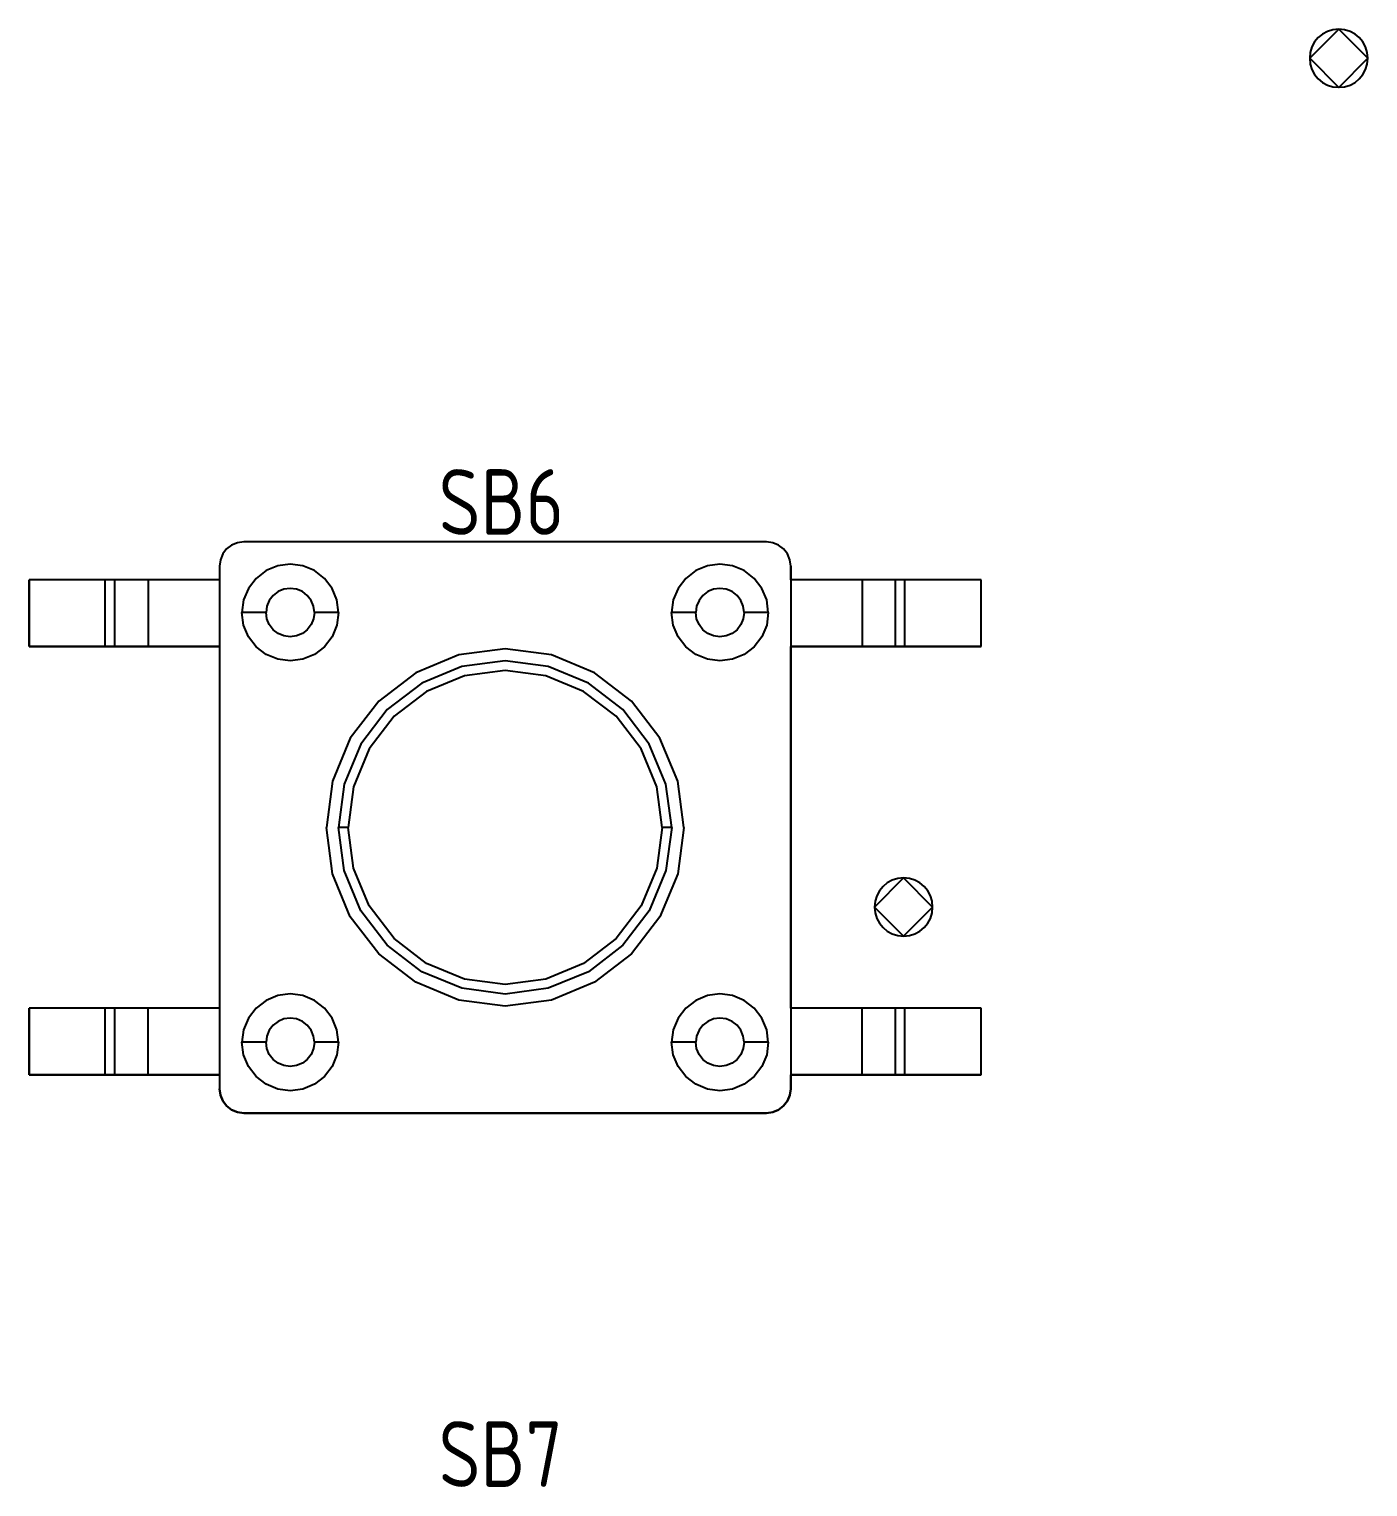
# Model space of a CAD drawing. Header units: inches. Extents: x 0 to 840, y -594 to 0.
# Drawn here: x 205.55 to 233.67, y -293.71 to -263.08 of the extents above; entities that cross this region are included whole.
import ezdxf

# ---------------------------------------------------------------- set-up
doc = ezdxf.new("R2010")
doc.units = ezdxf.units.IN
doc.header["$MEASUREMENT"] = 0
doc.styles.add('GOST type A0', font='', dxfattribs={"oblique": 15, "height": 5})
doc.styles.get('GOST type A0').set_extended_font_data('GOST type A')

msp = doc.modelspace()

# ---------------------------------------------------------------- linework, layer by layer
at = {"color": 18, "true_color": 0x000000}
for p, q in [((233.062, -263.084), (232.451, -263.695)), ((233.673, -263.695), (233.062, -263.084)), ((232.451, -263.695), (233.062, -264.307)), ((233.062, -264.307), (233.673, -263.695)), ((209.694, -274.002), (209.614, -274.108)), ((209.694, -274.002), (209.614, -274.108)), ((209.694, -274.002), (209.614, -274.108)), ((209.694, -274.002), (209.614, -274.108)), ((209.8, -273.922), (209.694, -274.002)), ((209.8, -273.922), (209.694, -274.002)), ((209.8, -273.922), (209.694, -274.002)), ((209.8, -273.922), (209.694, -274.002)), ((209.922, -273.872), (209.8, -273.922)), ((209.922, -273.872), (209.8, -273.922)), ((209.922, -273.872), (209.8, -273.922)), ((209.922, -273.872), (209.8, -273.922)), ((210.054, -273.854), (209.922, -273.872)), ((210.054, -273.854), (209.922, -273.872)), ((210.054, -273.854), (209.922, -273.872)), ((210.054, -273.854), (209.922, -273.872)), ((221.038, -273.854), (210.054, -273.854)), ((221.038, -273.854), (210.054, -273.854)), ((221.038, -273.854), (210.054, -273.854)), ((221.038, -273.854), (210.054, -273.854)), ((221.17, -273.872), (221.038, -273.854)), ((221.17, -273.872), (221.038, -273.854)), ((221.17, -273.872), (221.038, -273.854)), ((221.17, -273.872), (221.038, -273.854)), ((221.292, -273.922), (221.17, -273.872)), ((221.292, -273.922), (221.17, -273.872)), ((221.292, -273.922), (221.17, -273.872)), ((221.292, -273.922), (221.17, -273.872)), ((221.396, -274.002), (221.292, -273.922)), ((221.396, -274.002), (221.292, -273.922)), ((221.396, -274.002), (221.292, -273.922)), ((221.396, -274.002), (221.292, -273.922)), ((221.478, -274.108), (221.396, -274.002)), ((221.478, -274.108), (221.396, -274.002)), ((221.478, -274.108), (221.396, -274.002)), ((221.478, -274.108), (221.396, -274.002)), ((209.564, -274.23), (209.546, -274.362)), ((209.564, -274.23), (209.546, -274.362)), ((209.564, -274.23), (209.546, -274.362)), ((209.564, -274.23), (209.546, -274.362)), ((209.546, -274.362), (209.546, -274.654)), ((209.546, -274.362), (209.546, -285.346)), ((209.546, -274.362), (209.546, -274.654)), ((209.546, -274.362), (209.546, -285.346)), ((209.614, -274.108), (209.564, -274.23)), ((209.614, -274.108), (209.564, -274.23)), ((209.614, -274.108), (209.564, -274.23)), ((209.614, -274.108), (209.564, -274.23)), ((210.768, -274.358), (210.524, -274.46)), ((210.768, -274.358), (210.524, -274.46)), ((211.032, -274.324), (210.768, -274.358)), ((211.032, -274.324), (210.768, -274.358)), ((211.294, -274.358), (211.032, -274.324)), ((211.294, -274.358), (211.032, -274.324)), ((211.54, -274.46), (211.294, -274.358)), ((211.54, -274.46), (211.294, -274.358)), ((219.798, -274.358), (219.552, -274.46)), ((219.798, -274.358), (219.552, -274.46)), ((220.06, -274.324), (219.798, -274.358)), ((220.06, -274.324), (219.798, -274.358)), ((220.322, -274.358), (220.06, -274.324)), ((220.322, -274.358), (220.06, -274.324)), ((220.568, -274.46), (220.322, -274.358)), ((220.568, -274.46), (220.322, -274.358)), ((221.528, -274.23), (221.478, -274.108)), ((221.528, -274.23), (221.478, -274.108)), ((221.528, -274.23), (221.478, -274.108)), ((221.528, -274.23), (221.478, -274.108)), ((221.546, -274.362), (221.528, -274.23)), ((221.546, -274.362), (221.528, -274.23)), ((221.546, -274.362), (221.528, -274.23)), ((221.546, -274.362), (221.528, -274.23)), ((221.546, -274.654), (221.546, -274.362)), ((221.546, -274.362), (221.546, -285.346)), ((221.546, -274.654), (221.546, -274.362)), ((221.546, -274.362), (221.546, -285.346)), ((209.546, -274.654), (205.546, -274.654)), ((205.546, -274.654), (205.546, -276.054)), ((207.146, -274.654), (205.546, -274.654)), ((205.546, -276.054), (205.546, -274.654)), ((209.546, -274.654), (205.546, -274.654)), ((205.546, -274.654), (205.546, -276.054)), ((207.146, -274.654), (205.546, -274.654)), ((205.546, -276.054), (205.546, -274.654)), ((207.198, -274.654), (207.146, -274.654)), ((207.146, -276.054), (207.146, -274.654)), ((207.198, -274.654), (207.146, -274.654)), ((207.146, -276.054), (207.146, -274.654)), ((207.246, -274.654), (207.198, -274.654)), ((207.246, -274.654), (207.198, -274.654)), ((207.288, -274.654), (207.246, -274.654)), ((207.288, -274.654), (207.246, -274.654)), ((207.318, -274.654), (207.288, -274.654)), ((207.318, -274.654), (207.288, -274.654)), ((207.338, -274.654), (207.318, -274.654)), ((207.338, -274.654), (207.318, -274.654)), ((207.346, -274.654), (207.338, -274.654)), ((207.346, -274.654), (207.338, -274.654)), ((207.37, -274.654), (207.346, -274.654)), ((207.346, -276.054), (207.346, -274.654)), ((207.37, -274.654), (207.346, -274.654)), ((207.346, -276.054), (207.346, -274.654)), ((207.44, -274.654), (207.37, -274.654)), ((207.44, -274.654), (207.37, -274.654)), ((207.55, -274.654), (207.44, -274.654)), ((207.55, -274.654), (207.44, -274.654)), ((207.696, -274.654), (207.55, -274.654)), ((207.696, -274.654), (207.55, -274.654)), ((207.864, -274.654), (207.696, -274.654)), ((207.864, -274.654), (207.696, -274.654)), ((208.046, -274.654), (207.864, -274.654)), ((208.046, -274.654), (207.864, -274.654)), ((209.546, -274.654), (208.046, -274.654)), ((208.046, -274.654), (208.046, -276.054)), ((209.546, -274.654), (208.046, -274.654)), ((208.046, -274.654), (208.046, -276.054)), ((210.314, -274.622), (210.152, -274.832)), ((210.314, -274.622), (210.152, -274.832)), ((210.524, -274.46), (210.314, -274.622)), ((210.524, -274.46), (210.314, -274.622)), ((211.75, -274.622), (211.54, -274.46)), ((211.75, -274.622), (211.54, -274.46)), ((211.912, -274.832), (211.75, -274.622)), ((211.912, -274.832), (211.75, -274.622)), ((219.342, -274.622), (219.18, -274.832)), ((219.342, -274.622), (219.18, -274.832)), ((219.552, -274.46), (219.342, -274.622)), ((219.552, -274.46), (219.342, -274.622)), ((220.778, -274.622), (220.568, -274.46)), ((220.778, -274.622), (220.568, -274.46)), ((220.94, -274.832), (220.778, -274.622)), ((220.94, -274.832), (220.778, -274.622)), ((225.546, -274.654), (221.546, -274.654)), ((223.046, -274.654), (221.546, -274.654)), ((225.546, -274.654), (221.546, -274.654)), ((223.046, -274.654), (221.546, -274.654)), ((223.226, -274.654), (223.046, -274.654)), ((223.046, -274.654), (223.046, -276.054)), ((223.226, -274.654), (223.046, -274.654)), ((223.046, -274.654), (223.046, -276.054)), ((223.396, -274.654), (223.226, -274.654)), ((223.396, -274.654), (223.226, -274.654)), ((223.54, -274.654), (223.396, -274.654)), ((223.54, -274.654), (223.396, -274.654)), ((223.652, -274.654), (223.54, -274.654)), ((223.652, -274.654), (223.54, -274.654)), ((223.722, -274.654), (223.652, -274.654)), ((223.722, -274.654), (223.652, -274.654)), ((223.746, -274.654), (223.722, -274.654)), ((223.746, -274.654), (223.722, -274.654)), ((223.746, -276.054), (223.746, -274.654)), ((223.752, -274.654), (223.746, -274.654)), ((223.746, -276.054), (223.746, -274.654)), ((223.752, -274.654), (223.746, -274.654)), ((223.772, -274.654), (223.752, -274.654)), ((223.772, -274.654), (223.752, -274.654)), ((223.804, -274.654), (223.772, -274.654)), ((223.804, -274.654), (223.772, -274.654)), ((223.846, -274.654), (223.804, -274.654)), ((223.846, -274.654), (223.804, -274.654)), ((223.894, -274.654), (223.846, -274.654)), ((223.894, -274.654), (223.846, -274.654)), ((223.946, -274.654), (223.894, -274.654)), ((223.946, -274.654), (223.894, -274.654)), ((225.546, -274.654), (223.946, -274.654)), ((223.946, -276.054), (223.946, -274.654)), ((225.546, -274.654), (223.946, -274.654)), ((223.946, -276.054), (223.946, -274.654)), ((225.546, -276.054), (225.546, -274.654)), ((225.546, -276.054), (225.546, -274.654)), ((225.546, -276.054), (225.546, -274.654)), ((225.546, -276.054), (225.546, -274.654)), ((210.152, -274.832), (210.05, -275.076)), ((210.152, -274.832), (210.05, -275.076)), ((210.672, -274.98), (210.592, -275.086)), ((210.672, -274.98), (210.592, -275.086)), ((210.778, -274.9), (210.672, -274.98)), ((210.778, -274.9), (210.672, -274.98)), ((210.9, -274.85), (210.778, -274.9)), ((210.9, -274.85), (210.778, -274.9)), ((211.032, -274.832), (210.9, -274.85)), ((211.032, -274.832), (210.9, -274.85)), ((211.164, -274.85), (211.032, -274.832)), ((211.164, -274.85), (211.032, -274.832)), ((211.286, -274.9), (211.164, -274.85)), ((211.286, -274.9), (211.164, -274.85)), ((211.39, -274.98), (211.286, -274.9)), ((211.39, -274.98), (211.286, -274.9)), ((211.472, -275.086), (211.39, -274.98)), ((211.472, -275.086), (211.39, -274.98)), ((212.012, -275.076), (211.912, -274.832)), ((212.012, -275.076), (211.912, -274.832)), ((219.18, -274.832), (219.078, -275.076)), ((219.18, -274.832), (219.078, -275.076)), ((219.7, -274.98), (219.62, -275.086)), ((219.7, -274.98), (219.62, -275.086)), ((219.806, -274.9), (219.7, -274.98)), ((219.806, -274.9), (219.7, -274.98)), ((219.928, -274.85), (219.806, -274.9)), ((219.928, -274.85), (219.806, -274.9)), ((220.06, -274.832), (219.928, -274.85)), ((220.06, -274.832), (219.928, -274.85)), ((220.192, -274.85), (220.06, -274.832)), ((220.192, -274.85), (220.06, -274.832)), ((220.314, -274.9), (220.192, -274.85)), ((220.314, -274.9), (220.192, -274.85)), ((220.42, -274.98), (220.314, -274.9)), ((220.42, -274.98), (220.314, -274.9)), ((220.5, -275.086), (220.42, -274.98)), ((220.5, -275.086), (220.42, -274.98)), ((221.042, -275.076), (220.94, -274.832)), ((221.042, -275.076), (220.94, -274.832)), ((210.05, -275.076), (210.016, -275.34)), ((210.05, -275.076), (210.016, -275.34)), ((210.54, -275.208), (210.524, -275.34)), ((210.54, -275.208), (210.524, -275.34)), ((210.592, -275.086), (210.54, -275.208)), ((210.592, -275.086), (210.54, -275.208)), ((211.522, -275.208), (211.472, -275.086)), ((211.522, -275.208), (211.472, -275.086)), ((211.54, -275.34), (211.522, -275.208)), ((211.54, -275.34), (211.522, -275.208)), ((212.048, -275.34), (212.012, -275.076)), ((212.048, -275.34), (212.012, -275.076)), ((219.078, -275.076), (219.044, -275.34)), ((219.078, -275.076), (219.044, -275.34)), ((219.57, -275.208), (219.552, -275.34)), ((219.57, -275.208), (219.552, -275.34)), ((219.62, -275.086), (219.57, -275.208)), ((219.62, -275.086), (219.57, -275.208)), ((220.55, -275.208), (220.5, -275.086)), ((220.55, -275.208), (220.5, -275.086)), ((220.568, -275.34), (220.55, -275.208)), ((220.568, -275.34), (220.55, -275.208)), ((221.076, -275.34), (221.042, -275.076)), ((221.076, -275.34), (221.042, -275.076)), ((210.05, -275.602), (210.016, -275.34)), ((210.032, -275.34), (210.016, -275.34)), ((210.05, -275.602), (210.016, -275.34)), ((210.032, -275.34), (210.016, -275.34)), ((210.084, -275.34), (210.032, -275.34)), ((210.084, -275.34), (210.032, -275.34)), ((210.152, -275.848), (210.05, -275.602)), ((210.152, -275.848), (210.05, -275.602)), ((210.164, -275.34), (210.084, -275.34)), ((210.164, -275.34), (210.084, -275.34)), ((210.27, -275.34), (210.164, -275.34)), ((210.27, -275.34), (210.164, -275.34)), ((210.392, -275.34), (210.27, -275.34)), ((210.392, -275.34), (210.27, -275.34)), ((210.524, -275.34), (210.392, -275.34)), ((210.524, -275.34), (210.392, -275.34)), ((210.54, -275.472), (210.524, -275.34)), ((210.54, -275.472), (210.524, -275.34)), ((210.592, -275.594), (210.54, -275.472)), ((210.592, -275.594), (210.54, -275.472)), ((210.672, -275.7), (210.592, -275.594)), ((210.672, -275.7), (210.592, -275.594)), ((211.472, -275.594), (211.39, -275.7)), ((211.472, -275.594), (211.39, -275.7)), ((211.522, -275.472), (211.472, -275.594)), ((211.522, -275.472), (211.472, -275.594)), ((211.54, -275.34), (211.522, -275.472)), ((211.54, -275.34), (211.522, -275.472)), ((211.672, -275.34), (211.54, -275.34)), ((211.672, -275.34), (211.54, -275.34)), ((211.794, -275.34), (211.672, -275.34)), ((211.794, -275.34), (211.672, -275.34)), ((211.898, -275.34), (211.794, -275.34)), ((211.898, -275.34), (211.794, -275.34)), ((211.98, -275.34), (211.898, -275.34)), ((211.98, -275.34), (211.898, -275.34)), ((212.012, -275.602), (211.912, -275.848)), ((212.012, -275.602), (211.912, -275.848)), ((212.03, -275.34), (211.98, -275.34)), ((212.03, -275.34), (211.98, -275.34)), ((212.048, -275.34), (212.012, -275.602)), ((212.048, -275.34), (212.012, -275.602)), ((212.048, -275.34), (212.03, -275.34)), ((212.048, -275.34), (212.03, -275.34)), ((219.078, -275.602), (219.044, -275.34)), ((219.062, -275.34), (219.044, -275.34)), ((219.078, -275.602), (219.044, -275.34)), ((219.062, -275.34), (219.044, -275.34)), ((219.112, -275.34), (219.062, -275.34)), ((219.112, -275.34), (219.062, -275.34)), ((219.18, -275.848), (219.078, -275.602)), ((219.18, -275.848), (219.078, -275.602)), ((219.192, -275.34), (219.112, -275.34)), ((219.192, -275.34), (219.112, -275.34)), ((219.298, -275.34), (219.192, -275.34)), ((219.298, -275.34), (219.192, -275.34)), ((219.42, -275.34), (219.298, -275.34)), ((219.42, -275.34), (219.298, -275.34)), ((219.552, -275.34), (219.42, -275.34)), ((219.552, -275.34), (219.42, -275.34)), ((219.57, -275.472), (219.552, -275.34)), ((219.57, -275.472), (219.552, -275.34)), ((219.62, -275.594), (219.57, -275.472)), ((219.62, -275.594), (219.57, -275.472)), ((219.7, -275.7), (219.62, -275.594)), ((219.7, -275.7), (219.62, -275.594)), ((220.5, -275.594), (220.42, -275.7)), ((220.5, -275.594), (220.42, -275.7)), ((220.55, -275.472), (220.5, -275.594)), ((220.55, -275.472), (220.5, -275.594)), ((220.568, -275.34), (220.55, -275.472)), ((220.568, -275.34), (220.55, -275.472)), ((220.7, -275.34), (220.568, -275.34)), ((220.7, -275.34), (220.568, -275.34)), ((220.822, -275.34), (220.7, -275.34)), ((220.822, -275.34), (220.7, -275.34)), ((220.928, -275.34), (220.822, -275.34)), ((220.928, -275.34), (220.822, -275.34)), ((221.008, -275.34), (220.928, -275.34)), ((221.008, -275.34), (220.928, -275.34)), ((221.042, -275.602), (220.94, -275.848)), ((221.042, -275.602), (220.94, -275.848)), ((221.058, -275.34), (221.008, -275.34)), ((221.058, -275.34), (221.008, -275.34)), ((221.076, -275.34), (221.042, -275.602)), ((221.076, -275.34), (221.042, -275.602)), ((221.076, -275.34), (221.058, -275.34)), ((221.076, -275.34), (221.058, -275.34)), ((210.314, -276.058), (210.152, -275.848)), ((210.314, -276.058), (210.152, -275.848)), ((210.778, -275.78), (210.672, -275.7)), ((210.778, -275.78), (210.672, -275.7)), ((210.9, -275.83), (210.778, -275.78)), ((210.9, -275.83), (210.778, -275.78)), ((211.032, -275.848), (210.9, -275.83)), ((211.032, -275.848), (210.9, -275.83)), ((211.164, -275.83), (211.032, -275.848)), ((211.164, -275.83), (211.032, -275.848)), ((211.286, -275.78), (211.164, -275.83)), ((211.286, -275.78), (211.164, -275.83)), ((211.39, -275.7), (211.286, -275.78)), ((211.39, -275.7), (211.286, -275.78)), ((211.912, -275.848), (211.75, -276.058)), ((211.912, -275.848), (211.75, -276.058)), ((219.342, -276.058), (219.18, -275.848)), ((219.342, -276.058), (219.18, -275.848)), ((219.806, -275.78), (219.7, -275.7)), ((219.806, -275.78), (219.7, -275.7)), ((219.928, -275.83), (219.806, -275.78)), ((219.928, -275.83), (219.806, -275.78)), ((220.06, -275.848), (219.928, -275.83)), ((220.06, -275.848), (219.928, -275.83)), ((220.192, -275.83), (220.06, -275.848)), ((220.192, -275.83), (220.06, -275.848)), ((220.314, -275.78), (220.192, -275.83)), ((220.314, -275.78), (220.192, -275.83)), ((220.42, -275.7), (220.314, -275.78)), ((220.42, -275.7), (220.314, -275.78)), ((220.94, -275.848), (220.778, -276.058)), ((220.94, -275.848), (220.778, -276.058)), ((205.546, -276.054), (209.546, -276.054)), ((207.146, -276.054), (205.546, -276.054)), ((205.546, -276.054), (209.546, -276.054)), ((207.146, -276.054), (205.546, -276.054)), ((207.198, -276.054), (207.146, -276.054)), ((207.198, -276.054), (207.146, -276.054)), ((207.246, -276.054), (207.198, -276.054)), ((207.246, -276.054), (207.198, -276.054)), ((207.288, -276.054), (207.246, -276.054)), ((207.288, -276.054), (207.246, -276.054)), ((207.318, -276.054), (207.288, -276.054)), ((207.318, -276.054), (207.288, -276.054)), ((207.338, -276.054), (207.318, -276.054)), ((207.338, -276.054), (207.318, -276.054)), ((207.346, -276.054), (207.338, -276.054)), ((207.346, -276.054), (207.338, -276.054)), ((207.37, -276.054), (207.346, -276.054)), ((207.37, -276.054), (207.346, -276.054)), ((207.44, -276.054), (207.37, -276.054)), ((207.44, -276.054), (207.37, -276.054)), ((207.55, -276.054), (207.44, -276.054)), ((207.55, -276.054), (207.44, -276.054)), ((207.696, -276.054), (207.55, -276.054)), ((207.696, -276.054), (207.55, -276.054)), ((207.864, -276.054), (207.696, -276.054)), ((207.864, -276.054), (207.696, -276.054)), ((208.046, -276.054), (207.864, -276.054)), ((208.046, -276.054), (207.864, -276.054)), ((209.546, -276.054), (208.046, -276.054)), ((209.546, -276.054), (208.046, -276.054)), ((209.546, -276.054), (209.546, -283.654)), ((209.546, -276.054), (209.546, -283.654)), ((210.524, -276.22), (210.314, -276.058)), ((210.524, -276.22), (210.314, -276.058)), ((211.75, -276.058), (211.54, -276.22)), ((211.75, -276.058), (211.54, -276.22)), ((215.546, -276.1), (214.574, -276.228)), ((215.546, -276.1), (214.574, -276.228)), ((216.518, -276.228), (215.546, -276.1)), ((216.518, -276.228), (215.546, -276.1)), ((219.552, -276.22), (219.342, -276.058)), ((219.552, -276.22), (219.342, -276.058)), ((220.778, -276.058), (220.568, -276.22)), ((220.778, -276.058), (220.568, -276.22)), ((221.546, -283.654), (221.546, -276.054)), ((221.546, -276.054), (225.546, -276.054)), ((223.046, -276.054), (221.546, -276.054)), ((221.546, -283.654), (221.546, -276.054)), ((221.546, -276.054), (225.546, -276.054)), ((223.046, -276.054), (221.546, -276.054)), ((223.226, -276.054), (223.046, -276.054)), ((223.226, -276.054), (223.046, -276.054)), ((223.396, -276.054), (223.226, -276.054)), ((223.396, -276.054), (223.226, -276.054)), ((223.54, -276.054), (223.396, -276.054)), ((223.54, -276.054), (223.396, -276.054)), ((223.652, -276.054), (223.54, -276.054)), ((223.652, -276.054), (223.54, -276.054)), ((223.722, -276.054), (223.652, -276.054)), ((223.722, -276.054), (223.652, -276.054)), ((223.746, -276.054), (223.722, -276.054)), ((223.746, -276.054), (223.722, -276.054)), ((223.752, -276.054), (223.746, -276.054)), ((223.752, -276.054), (223.746, -276.054)), ((223.772, -276.054), (223.752, -276.054)), ((223.772, -276.054), (223.752, -276.054)), ((223.804, -276.054), (223.772, -276.054)), ((223.804, -276.054), (223.772, -276.054)), ((223.846, -276.054), (223.804, -276.054)), ((223.846, -276.054), (223.804, -276.054)), ((223.894, -276.054), (223.846, -276.054)), ((223.894, -276.054), (223.846, -276.054)), ((223.946, -276.054), (223.894, -276.054)), ((223.946, -276.054), (223.894, -276.054)), ((225.546, -276.054), (223.946, -276.054)), ((225.546, -276.054), (223.946, -276.054)), ((210.768, -276.322), (210.524, -276.22)), ((210.768, -276.322), (210.524, -276.22)), ((211.032, -276.356), (210.768, -276.322)), ((211.032, -276.356), (210.768, -276.322)), ((211.294, -276.322), (211.032, -276.356)), ((211.294, -276.322), (211.032, -276.356)), ((211.54, -276.22), (211.294, -276.322)), ((211.54, -276.22), (211.294, -276.322)), ((214.574, -276.228), (213.668, -276.604)), ((214.574, -276.228), (213.668, -276.604)), ((214.64, -276.474), (213.796, -276.822)), ((214.64, -276.474), (213.796, -276.822)), ((215.546, -276.354), (214.64, -276.474)), ((215.546, -276.354), (214.64, -276.474)), ((216.452, -276.474), (215.546, -276.354)), ((216.452, -276.474), (215.546, -276.354)), ((217.296, -276.822), (216.452, -276.474)), ((217.296, -276.822), (216.452, -276.474)), ((217.422, -276.604), (216.518, -276.228)), ((217.422, -276.604), (216.518, -276.228)), ((219.798, -276.322), (219.552, -276.22)), ((219.798, -276.322), (219.552, -276.22)), ((220.06, -276.356), (219.798, -276.322)), ((220.06, -276.356), (219.798, -276.322)), ((220.322, -276.322), (220.06, -276.356)), ((220.322, -276.322), (220.06, -276.356)), ((220.568, -276.22), (220.322, -276.322)), ((220.568, -276.22), (220.322, -276.322)), ((213.668, -276.604), (212.892, -277.2)), ((213.668, -276.604), (212.892, -277.2)), ((213.796, -276.822), (213.07, -277.38)), ((213.796, -276.822), (213.07, -277.38)), ((214.692, -276.666), (213.896, -276.996)), ((214.692, -276.666), (213.896, -276.996)), ((215.546, -276.554), (214.692, -276.666)), ((215.546, -276.554), (214.692, -276.666)), ((216.4, -276.666), (215.546, -276.554)), ((216.4, -276.666), (215.546, -276.554)), ((217.196, -276.996), (216.4, -276.666)), ((217.196, -276.996), (216.4, -276.666)), ((218.02, -277.38), (217.296, -276.822)), ((218.02, -277.38), (217.296, -276.822)), ((218.2, -277.2), (217.422, -276.604)), ((218.2, -277.2), (217.422, -276.604)), ((213.896, -276.996), (213.212, -277.52)), ((213.896, -276.996), (213.212, -277.52)), ((217.88, -277.52), (217.196, -276.996)), ((217.88, -277.52), (217.196, -276.996)), ((212.892, -277.2), (212.294, -277.978)), ((212.892, -277.2), (212.294, -277.978)), ((213.07, -277.38), (212.514, -278.104)), ((213.07, -277.38), (212.514, -278.104)), ((218.576, -278.104), (218.02, -277.38)), ((218.576, -278.104), (218.02, -277.38)), ((218.796, -277.978), (218.2, -277.2)), ((218.796, -277.978), (218.2, -277.2)), ((213.212, -277.52), (212.688, -278.204)), ((213.212, -277.52), (212.688, -278.204)), ((218.404, -278.204), (217.88, -277.52)), ((218.404, -278.204), (217.88, -277.52)), ((212.294, -277.978), (211.92, -278.882)), ((212.294, -277.978), (211.92, -278.882)), ((219.172, -278.882), (218.796, -277.978)), ((219.172, -278.882), (218.796, -277.978)), ((212.514, -278.104), (212.166, -278.948)), ((212.514, -278.104), (212.166, -278.948)), ((212.688, -278.204), (212.358, -279)), ((212.688, -278.204), (212.358, -279)), ((218.734, -279), (218.404, -278.204)), ((218.734, -279), (218.404, -278.204)), ((218.926, -278.948), (218.576, -278.104)), ((218.926, -278.948), (218.576, -278.104)), ((211.92, -278.882), (211.792, -279.854)), ((211.92, -278.882), (211.792, -279.854)), ((212.166, -278.948), (212.046, -279.854)), ((212.166, -278.948), (212.046, -279.854)), ((219.046, -279.854), (218.926, -278.948)), ((219.046, -279.854), (218.926, -278.948)), ((219.3, -279.854), (219.172, -278.882)), ((219.3, -279.854), (219.172, -278.882)), ((212.358, -279), (212.246, -279.854)), ((212.358, -279), (212.246, -279.854)), ((218.846, -279.854), (218.734, -279)), ((218.846, -279.854), (218.734, -279)), ((211.92, -280.826), (211.792, -279.854)), ((211.92, -280.826), (211.792, -279.854)), ((212.166, -280.76), (212.046, -279.854)), ((212.052, -279.854), (212.046, -279.854)), ((212.166, -280.76), (212.046, -279.854)), ((212.052, -279.854), (212.046, -279.854)), ((212.072, -279.854), (212.052, -279.854)), ((212.072, -279.854), (212.052, -279.854)), ((212.104, -279.854), (212.072, -279.854)), ((212.104, -279.854), (212.072, -279.854)), ((212.146, -279.854), (212.104, -279.854)), ((212.146, -279.854), (212.104, -279.854)), ((212.194, -279.854), (212.146, -279.854)), ((212.194, -279.854), (212.146, -279.854)), ((212.246, -279.854), (212.194, -279.854)), ((212.246, -279.854), (212.194, -279.854)), ((212.358, -280.708), (212.246, -279.854)), ((212.358, -280.708), (212.246, -279.854)), ((218.846, -279.854), (218.734, -280.708)), ((218.846, -279.854), (218.734, -280.708)), ((218.898, -279.854), (218.846, -279.854)), ((218.898, -279.854), (218.846, -279.854)), ((218.946, -279.854), (218.898, -279.854)), ((218.946, -279.854), (218.898, -279.854)), ((219.046, -279.854), (218.926, -280.76)), ((219.046, -279.854), (218.926, -280.76)), ((218.988, -279.854), (218.946, -279.854)), ((218.988, -279.854), (218.946, -279.854)), ((219.018, -279.854), (218.988, -279.854)), ((219.018, -279.854), (218.988, -279.854)), ((219.038, -279.854), (219.018, -279.854)), ((219.038, -279.854), (219.018, -279.854)), ((219.046, -279.854), (219.038, -279.854)), ((219.046, -279.854), (219.038, -279.854)), ((219.3, -279.854), (219.172, -280.826)), ((219.3, -279.854), (219.172, -280.826)), ((212.514, -281.604), (212.166, -280.76)), ((212.514, -281.604), (212.166, -280.76)), ((212.688, -281.504), (212.358, -280.708)), ((212.688, -281.504), (212.358, -280.708)), ((218.734, -280.708), (218.404, -281.504)), ((218.734, -280.708), (218.404, -281.504)), ((218.926, -280.76), (218.576, -281.604)), ((218.926, -280.76), (218.576, -281.604)), ((212.294, -281.732), (211.92, -280.826)), ((212.294, -281.732), (211.92, -280.826)), ((219.172, -280.826), (218.796, -281.732)), ((219.172, -280.826), (218.796, -281.732)), ((223.918, -280.915), (223.307, -281.526)), ((224.529, -281.526), (223.918, -280.915)), ((213.07, -282.328), (212.514, -281.604)), ((213.07, -282.328), (212.514, -281.604)), ((213.212, -282.188), (212.688, -281.504)), ((213.212, -282.188), (212.688, -281.504)), ((218.404, -281.504), (217.88, -282.188)), ((218.404, -281.504), (217.88, -282.188)), ((218.576, -281.604), (218.02, -282.328)), ((218.576, -281.604), (218.02, -282.328)), ((223.307, -281.526), (223.918, -282.137)), ((223.918, -282.137), (224.529, -281.526)), ((212.892, -282.508), (212.294, -281.732)), ((212.892, -282.508), (212.294, -281.732)), ((218.796, -281.732), (218.2, -282.508)), ((218.796, -281.732), (218.2, -282.508)), ((213.796, -282.886), (213.07, -282.328)), ((213.796, -282.886), (213.07, -282.328)), ((213.896, -282.712), (213.212, -282.188)), ((213.896, -282.712), (213.212, -282.188)), ((217.88, -282.188), (217.196, -282.712)), ((217.88, -282.188), (217.196, -282.712)), ((218.02, -282.328), (217.296, -282.886)), ((218.02, -282.328), (217.296, -282.886)), ((213.668, -283.106), (212.892, -282.508)), ((213.668, -283.106), (212.892, -282.508)), ((218.2, -282.508), (217.422, -283.106)), ((218.2, -282.508), (217.422, -283.106)), ((214.64, -283.234), (213.796, -282.886)), ((214.64, -283.234), (213.796, -282.886)), ((214.692, -283.042), (213.896, -282.712)), ((214.692, -283.042), (213.896, -282.712)), ((217.196, -282.712), (216.4, -283.042)), ((217.196, -282.712), (216.4, -283.042)), ((217.296, -282.886), (216.452, -283.234)), ((217.296, -282.886), (216.452, -283.234)), ((214.574, -283.48), (213.668, -283.106)), ((214.574, -283.48), (213.668, -283.106)), ((215.546, -283.354), (214.64, -283.234)), ((215.546, -283.354), (214.64, -283.234)), ((215.546, -283.154), (214.692, -283.042)), ((215.546, -283.154), (214.692, -283.042)), ((216.4, -283.042), (215.546, -283.154)), ((216.4, -283.042), (215.546, -283.154)), ((216.452, -283.234), (215.546, -283.354)), ((216.452, -283.234), (215.546, -283.354)), ((217.422, -283.106), (216.518, -283.48)), ((217.422, -283.106), (216.518, -283.48)), ((210.524, -283.488), (210.314, -283.65)), ((210.524, -283.488), (210.314, -283.65)), ((210.768, -283.386), (210.524, -283.488)), ((210.768, -283.386), (210.524, -283.488)), ((211.032, -283.352), (210.768, -283.386)), ((211.032, -283.352), (210.768, -283.386)), ((211.294, -283.386), (211.032, -283.352)), ((211.294, -283.386), (211.032, -283.352)), ((211.54, -283.488), (211.294, -283.386)), ((211.54, -283.488), (211.294, -283.386)), ((211.75, -283.65), (211.54, -283.488)), ((211.75, -283.65), (211.54, -283.488)), ((215.546, -283.608), (214.574, -283.48)), ((215.546, -283.608), (214.574, -283.48)), ((216.518, -283.48), (215.546, -283.608)), ((216.518, -283.48), (215.546, -283.608)), ((219.552, -283.488), (219.342, -283.65)), ((219.552, -283.488), (219.342, -283.65)), ((219.798, -283.386), (219.552, -283.488)), ((219.798, -283.386), (219.552, -283.488)), ((220.06, -283.352), (219.798, -283.386)), ((220.06, -283.352), (219.798, -283.386)), ((220.322, -283.386), (220.06, -283.352)), ((220.322, -283.386), (220.06, -283.352)), ((220.568, -283.488), (220.322, -283.386)), ((220.568, -283.488), (220.322, -283.386)), ((220.778, -283.65), (220.568, -283.488)), ((220.778, -283.65), (220.568, -283.488)), ((209.546, -283.654), (205.546, -283.654)), ((205.546, -283.654), (205.546, -285.054)), ((207.146, -283.654), (205.546, -283.654)), ((205.546, -285.054), (205.546, -283.654)), ((209.546, -283.654), (205.546, -283.654)), ((205.546, -283.654), (205.546, -285.054)), ((207.146, -283.654), (205.546, -283.654)), ((205.546, -285.054), (205.546, -283.654)), ((207.198, -283.654), (207.146, -283.654)), ((207.146, -285.054), (207.146, -283.654)), ((207.198, -283.654), (207.146, -283.654)), ((207.146, -285.054), (207.146, -283.654)), ((207.246, -283.654), (207.198, -283.654)), ((207.246, -283.654), (207.198, -283.654)), ((207.288, -283.654), (207.246, -283.654)), ((207.288, -283.654), (207.246, -283.654)), ((207.318, -283.654), (207.288, -283.654)), ((207.318, -283.654), (207.288, -283.654)), ((207.338, -283.654), (207.318, -283.654)), ((207.338, -283.654), (207.318, -283.654)), ((207.346, -283.654), (207.338, -283.654)), ((207.346, -283.654), (207.338, -283.654)), ((207.37, -283.654), (207.346, -283.654)), ((207.346, -285.054), (207.346, -283.654)), ((207.37, -283.654), (207.346, -283.654)), ((207.346, -285.054), (207.346, -283.654)), ((207.44, -283.654), (207.37, -283.654)), ((207.44, -283.654), (207.37, -283.654)), ((207.55, -283.654), (207.44, -283.654)), ((207.55, -283.654), (207.44, -283.654)), ((207.696, -283.654), (207.55, -283.654)), ((207.696, -283.654), (207.55, -283.654)), ((207.864, -283.654), (207.696, -283.654)), ((207.864, -283.654), (207.696, -283.654)), ((208.046, -283.654), (207.864, -283.654)), ((208.046, -283.654), (207.864, -283.654)), ((209.546, -283.654), (208.046, -283.654)), ((208.046, -285.054), (208.046, -283.654)), ((209.546, -283.654), (208.046, -283.654)), ((208.046, -285.054), (208.046, -283.654)), ((210.152, -283.86), (210.05, -284.106)), ((210.152, -283.86), (210.05, -284.106)), ((210.314, -283.65), (210.152, -283.86)), ((210.314, -283.65), (210.152, -283.86)), ((211.032, -283.86), (210.9, -283.878)), ((211.032, -283.86), (210.9, -283.878)), ((211.164, -283.878), (211.032, -283.86)), ((211.164, -283.878), (211.032, -283.86)), ((211.912, -283.86), (211.75, -283.65)), ((211.912, -283.86), (211.75, -283.65)), ((212.012, -284.106), (211.912, -283.86)), ((212.012, -284.106), (211.912, -283.86)), ((219.18, -283.86), (219.078, -284.106)), ((219.18, -283.86), (219.078, -284.106)), ((219.342, -283.65), (219.18, -283.86)), ((219.342, -283.65), (219.18, -283.86)), ((220.06, -283.86), (219.928, -283.878)), ((220.06, -283.86), (219.928, -283.878)), ((220.192, -283.878), (220.06, -283.86)), ((220.192, -283.878), (220.06, -283.86)), ((220.94, -283.86), (220.778, -283.65)), ((220.94, -283.86), (220.778, -283.65)), ((221.042, -284.106), (220.94, -283.86)), ((221.042, -284.106), (220.94, -283.86)), ((225.546, -283.654), (221.546, -283.654)), ((223.046, -283.654), (221.546, -283.654)), ((225.546, -283.654), (221.546, -283.654)), ((223.046, -283.654), (221.546, -283.654)), ((223.226, -283.654), (223.046, -283.654)), ((223.046, -285.054), (223.046, -283.654)), ((223.226, -283.654), (223.046, -283.654)), ((223.046, -285.054), (223.046, -283.654)), ((223.396, -283.654), (223.226, -283.654)), ((223.396, -283.654), (223.226, -283.654)), ((223.54, -283.654), (223.396, -283.654)), ((223.54, -283.654), (223.396, -283.654)), ((223.652, -283.654), (223.54, -283.654)), ((223.652, -283.654), (223.54, -283.654)), ((223.722, -283.654), (223.652, -283.654)), ((223.722, -283.654), (223.652, -283.654)), ((223.746, -283.654), (223.722, -283.654)), ((223.746, -283.654), (223.722, -283.654)), ((223.746, -285.054), (223.746, -283.654)), ((223.752, -283.654), (223.746, -283.654)), ((223.746, -285.054), (223.746, -283.654)), ((223.752, -283.654), (223.746, -283.654)), ((223.772, -283.654), (223.752, -283.654)), ((223.772, -283.654), (223.752, -283.654)), ((223.804, -283.654), (223.772, -283.654)), ((223.804, -283.654), (223.772, -283.654)), ((223.846, -283.654), (223.804, -283.654)), ((223.846, -283.654), (223.804, -283.654)), ((223.894, -283.654), (223.846, -283.654)), ((223.894, -283.654), (223.846, -283.654)), ((223.946, -283.654), (223.894, -283.654)), ((223.946, -283.654), (223.894, -283.654)), ((225.546, -283.654), (223.946, -283.654)), ((223.946, -285.054), (223.946, -283.654)), ((225.546, -283.654), (223.946, -283.654)), ((223.946, -285.054), (223.946, -283.654)), ((225.546, -285.054), (225.546, -283.654)), ((225.546, -285.054), (225.546, -283.654)), ((225.546, -285.054), (225.546, -283.654)), ((225.546, -285.054), (225.546, -283.654)), ((210.05, -284.106), (210.016, -284.368)), ((210.05, -284.106), (210.016, -284.368)), ((210.592, -284.114), (210.54, -284.236)), ((210.592, -284.114), (210.54, -284.236)), ((210.672, -284.01), (210.592, -284.114)), ((210.672, -284.01), (210.592, -284.114)), ((210.778, -283.928), (210.672, -284.01)), ((210.778, -283.928), (210.672, -284.01)), ((210.9, -283.878), (210.778, -283.928)), ((210.9, -283.878), (210.778, -283.928)), ((211.286, -283.928), (211.164, -283.878)), ((211.286, -283.928), (211.164, -283.878)), ((211.39, -284.01), (211.286, -283.928)), ((211.39, -284.01), (211.286, -283.928)), ((211.472, -284.114), (211.39, -284.01)), ((211.472, -284.114), (211.39, -284.01)), ((211.522, -284.236), (211.472, -284.114)), ((211.522, -284.236), (211.472, -284.114)), ((212.048, -284.368), (212.012, -284.106)), ((212.048, -284.368), (212.012, -284.106)), ((219.078, -284.106), (219.044, -284.368)), ((219.078, -284.106), (219.044, -284.368)), ((219.62, -284.114), (219.57, -284.236)), ((219.62, -284.114), (219.57, -284.236)), ((219.7, -284.01), (219.62, -284.114)), ((219.7, -284.01), (219.62, -284.114)), ((219.806, -283.928), (219.7, -284.01)), ((219.806, -283.928), (219.7, -284.01)), ((219.928, -283.878), (219.806, -283.928)), ((219.928, -283.878), (219.806, -283.928)), ((220.314, -283.928), (220.192, -283.878)), ((220.314, -283.928), (220.192, -283.878)), ((220.42, -284.01), (220.314, -283.928)), ((220.42, -284.01), (220.314, -283.928)), ((220.5, -284.114), (220.42, -284.01)), ((220.5, -284.114), (220.42, -284.01)), ((220.55, -284.236), (220.5, -284.114)), ((220.55, -284.236), (220.5, -284.114)), ((221.076, -284.368), (221.042, -284.106)), ((221.076, -284.368), (221.042, -284.106)), ((210.05, -284.632), (210.016, -284.368)), ((210.032, -284.368), (210.016, -284.368)), ((210.05, -284.632), (210.016, -284.368)), ((210.032, -284.368), (210.016, -284.368)), ((210.084, -284.368), (210.032, -284.368)), ((210.084, -284.368), (210.032, -284.368)), ((210.164, -284.368), (210.084, -284.368)), ((210.164, -284.368), (210.084, -284.368)), ((210.27, -284.368), (210.164, -284.368)), ((210.27, -284.368), (210.164, -284.368)), ((210.392, -284.368), (210.27, -284.368)), ((210.392, -284.368), (210.27, -284.368)), ((210.524, -284.368), (210.392, -284.368)), ((210.524, -284.368), (210.392, -284.368)), ((210.54, -284.236), (210.524, -284.368)), ((210.54, -284.236), (210.524, -284.368)), ((210.54, -284.5), (210.524, -284.368)), ((210.54, -284.5), (210.524, -284.368)), ((211.54, -284.368), (211.522, -284.236)), ((211.54, -284.368), (211.522, -284.236)), ((211.54, -284.368), (211.522, -284.5)), ((211.54, -284.368), (211.522, -284.5)), ((211.672, -284.368), (211.54, -284.368)), ((211.672, -284.368), (211.54, -284.368)), ((211.794, -284.368), (211.672, -284.368)), ((211.794, -284.368), (211.672, -284.368)), ((211.898, -284.368), (211.794, -284.368)), ((211.898, -284.368), (211.794, -284.368)), ((211.98, -284.368), (211.898, -284.368)), ((211.98, -284.368), (211.898, -284.368)), ((212.03, -284.368), (211.98, -284.368)), ((212.03, -284.368), (211.98, -284.368)), ((212.048, -284.368), (212.012, -284.632)), ((212.048, -284.368), (212.012, -284.632)), ((212.048, -284.368), (212.03, -284.368)), ((212.048, -284.368), (212.03, -284.368)), ((219.078, -284.632), (219.044, -284.368)), ((219.062, -284.368), (219.044, -284.368)), ((219.078, -284.632), (219.044, -284.368)), ((219.062, -284.368), (219.044, -284.368)), ((219.112, -284.368), (219.062, -284.368)), ((219.112, -284.368), (219.062, -284.368)), ((219.192, -284.368), (219.112, -284.368)), ((219.192, -284.368), (219.112, -284.368)), ((219.298, -284.368), (219.192, -284.368)), ((219.298, -284.368), (219.192, -284.368)), ((219.42, -284.368), (219.298, -284.368)), ((219.42, -284.368), (219.298, -284.368)), ((219.552, -284.368), (219.42, -284.368)), ((219.552, -284.368), (219.42, -284.368)), ((219.57, -284.236), (219.552, -284.368)), ((219.57, -284.236), (219.552, -284.368)), ((219.57, -284.5), (219.552, -284.368)), ((219.57, -284.5), (219.552, -284.368)), ((220.568, -284.368), (220.55, -284.236)), ((220.568, -284.368), (220.55, -284.236)), ((220.568, -284.368), (220.55, -284.5)), ((220.568, -284.368), (220.55, -284.5)), ((220.7, -284.368), (220.568, -284.368)), ((220.7, -284.368), (220.568, -284.368)), ((220.822, -284.368), (220.7, -284.368)), ((220.822, -284.368), (220.7, -284.368)), ((220.928, -284.368), (220.822, -284.368)), ((220.928, -284.368), (220.822, -284.368)), ((221.008, -284.368), (220.928, -284.368)), ((221.008, -284.368), (220.928, -284.368)), ((221.058, -284.368), (221.008, -284.368)), ((221.058, -284.368), (221.008, -284.368)), ((221.076, -284.368), (221.042, -284.632)), ((221.076, -284.368), (221.042, -284.632)), ((221.076, -284.368), (221.058, -284.368)), ((221.076, -284.368), (221.058, -284.368)), ((210.152, -284.876), (210.05, -284.632)), ((210.152, -284.876), (210.05, -284.632)), ((210.592, -284.622), (210.54, -284.5)), ((210.592, -284.622), (210.54, -284.5)), ((210.672, -284.728), (210.592, -284.622)), ((210.672, -284.728), (210.592, -284.622)), ((210.778, -284.808), (210.672, -284.728)), ((210.778, -284.808), (210.672, -284.728)), ((211.39, -284.728), (211.286, -284.808)), ((211.39, -284.728), (211.286, -284.808)), ((211.472, -284.622), (211.39, -284.728)), ((211.472, -284.622), (211.39, -284.728)), ((211.522, -284.5), (211.472, -284.622)), ((211.522, -284.5), (211.472, -284.622)), ((212.012, -284.632), (211.912, -284.876)), ((212.012, -284.632), (211.912, -284.876)), ((219.18, -284.876), (219.078, -284.632)), ((219.18, -284.876), (219.078, -284.632)), ((219.62, -284.622), (219.57, -284.5)), ((219.62, -284.622), (219.57, -284.5)), ((219.7, -284.728), (219.62, -284.622)), ((219.7, -284.728), (219.62, -284.622)), ((219.806, -284.808), (219.7, -284.728)), ((219.806, -284.808), (219.7, -284.728)), ((220.42, -284.728), (220.314, -284.808)), ((220.42, -284.728), (220.314, -284.808)), ((220.5, -284.622), (220.42, -284.728)), ((220.5, -284.622), (220.42, -284.728)), ((220.55, -284.5), (220.5, -284.622)), ((220.55, -284.5), (220.5, -284.622)), ((221.042, -284.632), (220.94, -284.876)), ((221.042, -284.632), (220.94, -284.876)), ((205.546, -285.054), (209.546, -285.054)), ((207.146, -285.054), (205.546, -285.054)), ((205.546, -285.054), (209.546, -285.054)), ((207.146, -285.054), (205.546, -285.054)), ((207.198, -285.054), (207.146, -285.054)), ((207.198, -285.054), (207.146, -285.054)), ((207.246, -285.054), (207.198, -285.054)), ((207.246, -285.054), (207.198, -285.054)), ((207.288, -285.054), (207.246, -285.054)), ((207.288, -285.054), (207.246, -285.054)), ((207.318, -285.054), (207.288, -285.054)), ((207.318, -285.054), (207.288, -285.054)), ((207.338, -285.054), (207.318, -285.054)), ((207.338, -285.054), (207.318, -285.054)), ((207.346, -285.054), (207.338, -285.054)), ((207.346, -285.054), (207.338, -285.054)), ((207.37, -285.054), (207.346, -285.054)), ((207.37, -285.054), (207.346, -285.054)), ((207.44, -285.054), (207.37, -285.054)), ((207.44, -285.054), (207.37, -285.054)), ((207.55, -285.054), (207.44, -285.054)), ((207.55, -285.054), (207.44, -285.054)), ((207.696, -285.054), (207.55, -285.054)), ((207.696, -285.054), (207.55, -285.054)), ((207.864, -285.054), (207.696, -285.054)), ((207.864, -285.054), (207.696, -285.054)), ((208.046, -285.054), (207.864, -285.054)), ((208.046, -285.054), (207.864, -285.054)), ((209.546, -285.054), (208.046, -285.054)), ((209.546, -285.054), (208.046, -285.054)), ((209.546, -285.054), (209.546, -285.346)), ((209.546, -285.054), (209.546, -285.346)), ((210.314, -285.086), (210.152, -284.876)), ((210.314, -285.086), (210.152, -284.876)), ((210.524, -285.248), (210.314, -285.086)), ((210.524, -285.248), (210.314, -285.086)), ((210.9, -284.858), (210.778, -284.808)), ((210.9, -284.858), (210.778, -284.808)), ((211.032, -284.876), (210.9, -284.858)), ((211.032, -284.876), (210.9, -284.858)), ((211.164, -284.858), (211.032, -284.876)), ((211.164, -284.858), (211.032, -284.876)), ((211.286, -284.808), (211.164, -284.858)), ((211.286, -284.808), (211.164, -284.858)), ((211.75, -285.086), (211.54, -285.248)), ((211.75, -285.086), (211.54, -285.248)), ((211.912, -284.876), (211.75, -285.086)), ((211.912, -284.876), (211.75, -285.086)), ((219.342, -285.086), (219.18, -284.876)), ((219.342, -285.086), (219.18, -284.876)), ((219.552, -285.248), (219.342, -285.086)), ((219.552, -285.248), (219.342, -285.086)), ((219.928, -284.858), (219.806, -284.808)), ((219.928, -284.858), (219.806, -284.808)), ((220.06, -284.876), (219.928, -284.858)), ((220.06, -284.876), (219.928, -284.858)), ((220.192, -284.858), (220.06, -284.876)), ((220.192, -284.858), (220.06, -284.876)), ((220.314, -284.808), (220.192, -284.858)), ((220.314, -284.808), (220.192, -284.858)), ((220.778, -285.086), (220.568, -285.248)), ((220.778, -285.086), (220.568, -285.248)), ((220.94, -284.876), (220.778, -285.086)), ((220.94, -284.876), (220.778, -285.086)), ((221.546, -285.346), (221.546, -285.054)), ((221.546, -285.054), (225.546, -285.054)), ((223.046, -285.054), (221.546, -285.054)), ((221.546, -285.346), (221.546, -285.054)), ((221.546, -285.054), (225.546, -285.054)), ((223.046, -285.054), (221.546, -285.054)), ((223.226, -285.054), (223.046, -285.054)), ((223.226, -285.054), (223.046, -285.054)), ((223.396, -285.054), (223.226, -285.054)), ((223.396, -285.054), (223.226, -285.054)), ((223.54, -285.054), (223.396, -285.054)), ((223.54, -285.054), (223.396, -285.054)), ((223.652, -285.054), (223.54, -285.054)), ((223.652, -285.054), (223.54, -285.054)), ((223.722, -285.054), (223.652, -285.054)), ((223.722, -285.054), (223.652, -285.054)), ((223.746, -285.054), (223.722, -285.054)), ((223.746, -285.054), (223.722, -285.054)), ((223.752, -285.054), (223.746, -285.054)), ((223.752, -285.054), (223.746, -285.054)), ((223.772, -285.054), (223.752, -285.054)), ((223.772, -285.054), (223.752, -285.054)), ((223.804, -285.054), (223.772, -285.054)), ((223.804, -285.054), (223.772, -285.054)), ((223.846, -285.054), (223.804, -285.054)), ((223.846, -285.054), (223.804, -285.054)), ((223.894, -285.054), (223.846, -285.054)), ((223.894, -285.054), (223.846, -285.054)), ((223.946, -285.054), (223.894, -285.054)), ((223.946, -285.054), (223.894, -285.054)), ((225.546, -285.054), (223.946, -285.054)), ((225.546, -285.054), (223.946, -285.054)), ((209.546, -285.346), (209.564, -285.478)), ((209.564, -285.478), (209.546, -285.346)), ((209.546, -285.346), (209.564, -285.478)), ((209.564, -285.478), (209.546, -285.346)), ((210.768, -285.35), (210.524, -285.248)), ((210.768, -285.35), (210.524, -285.248)), ((211.032, -285.384), (210.768, -285.35)), ((211.032, -285.384), (210.768, -285.35)), ((211.294, -285.35), (211.032, -285.384)), ((211.294, -285.35), (211.032, -285.384)), ((211.54, -285.248), (211.294, -285.35)), ((211.54, -285.248), (211.294, -285.35)), ((219.798, -285.35), (219.552, -285.248)), ((219.798, -285.35), (219.552, -285.248)), ((220.06, -285.384), (219.798, -285.35)), ((220.06, -285.384), (219.798, -285.35)), ((220.322, -285.35), (220.06, -285.384)), ((220.322, -285.35), (220.06, -285.384)), ((220.568, -285.248), (220.322, -285.35)), ((220.568, -285.248), (220.322, -285.35)), ((221.528, -285.478), (221.546, -285.346)), ((221.546, -285.346), (221.528, -285.478)), ((221.528, -285.478), (221.546, -285.346)), ((221.546, -285.346), (221.528, -285.478)), ((209.564, -285.478), (209.614, -285.6)), ((209.614, -285.6), (209.564, -285.478)), ((209.564, -285.478), (209.614, -285.6)), ((209.614, -285.6), (209.564, -285.478)), ((209.614, -285.6), (209.694, -285.706)), ((209.694, -285.706), (209.614, -285.6)), ((209.614, -285.6), (209.694, -285.706)), ((209.694, -285.706), (209.614, -285.6)), ((209.694, -285.706), (209.8, -285.786)), ((209.8, -285.786), (209.694, -285.706)), ((209.694, -285.706), (209.8, -285.786)), ((209.8, -285.786), (209.694, -285.706)), ((221.292, -285.786), (221.396, -285.706)), ((221.396, -285.706), (221.292, -285.786)), ((221.292, -285.786), (221.396, -285.706)), ((221.396, -285.706), (221.292, -285.786)), ((221.396, -285.706), (221.478, -285.6)), ((221.478, -285.6), (221.396, -285.706)), ((221.396, -285.706), (221.478, -285.6)), ((221.478, -285.6), (221.396, -285.706)), ((221.478, -285.6), (221.528, -285.478)), ((221.528, -285.478), (221.478, -285.6)), ((221.478, -285.6), (221.528, -285.478)), ((221.528, -285.478), (221.478, -285.6)), ((209.8, -285.786), (209.922, -285.836)), ((209.922, -285.836), (209.8, -285.786)), ((209.8, -285.786), (209.922, -285.836)), ((209.922, -285.836), (209.8, -285.786)), ((209.922, -285.836), (210.054, -285.854)), ((210.054, -285.854), (209.922, -285.836)), ((209.922, -285.836), (210.054, -285.854)), ((210.054, -285.854), (209.922, -285.836)), ((210.054, -285.854), (221.038, -285.854)), ((221.038, -285.854), (210.054, -285.854)), ((210.054, -285.854), (221.038, -285.854)), ((221.038, -285.854), (210.054, -285.854)), ((221.038, -285.854), (221.17, -285.836)), ((221.17, -285.836), (221.038, -285.854)), ((221.038, -285.854), (221.17, -285.836)), ((221.17, -285.836), (221.038, -285.854)), ((221.17, -285.836), (221.292, -285.786)), ((221.292, -285.786), (221.17, -285.836)), ((221.17, -285.836), (221.292, -285.786)), ((221.292, -285.786), (221.17, -285.836))]:
    msp.add_line(p, q, dxfattribs=at)
for centre, start, end in [((233.062, -263.695), 90, 180), ((233.062, -263.695), 0, 90), ((233.062, -263.695), 180, 270), ((233.062, -263.695), 270, 0), ((223.918, -281.526), 90, 180), ((223.918, -281.526), 0, 90), ((223.918, -281.526), 180, 270), ((223.918, -281.526), 270, 0)]:
    msp.add_arc(centre, 0.611, start, end, dxfattribs=at)

# ---------------------------------------------------------------- texts
at = {"color": 18, "true_color": 0x000000, "style": 'GOST type A0'}
for s, p in [('SB6', (214.151, -273.707)), ('SB7', (214.151, -293.707))]:
    msp.add_text(s, height=1.3796, dxfattribs=at).set_placement(p)

doc.saveas('drawing.dxf')
